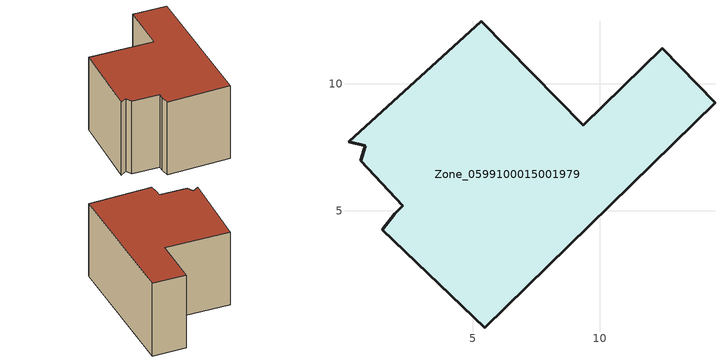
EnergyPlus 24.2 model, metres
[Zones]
Zone_0599100015001979
 floor ground (C_G): 0.77,7.56 0.11,7.72 5.34,12.47 9.35,8.37 12.46,11.39 14.54,9.26 5.49,0.4 1.45,4.26 1.93,4.89 2.26,5.21 0.6,6.98 z2.89
 wall outside (C_F): 14.54,9.26 12.46,11.39 9.35,8.37 5.34,12.47 0.11,7.72 0.77,7.56 0.6,6.98 2.26,5.21 1.93,4.89 1.45,4.26 5.49,0.4 14.54,9.26 z2.89:9.85
 roof outside (C_R): 0.11,7.72 0.77,7.56 0.6,6.98 2.26,5.21 1.93,4.89 1.45,4.26 5.49,0.4 14.54,9.26 12.46,11.39 9.35,8.37 5.34,12.47 z9.85
[BUILDING]
Pand.0599100015001979: North Axis=0; Terrain=City; Loads Convergence Tolerance Value=0.04; Temperature Convergence Tolerance Value=0.4; Solar Distribution=FullExterior; Maximum Number of Warmup Days=25; Minimum Number of Warmup Days=1
[Site:Location]
Rotterdam.The.Hague.AP_ZH_NLD Design_Conditions: Latitude=51.96; Longitude=4.45; Time Zone=1; Elevation=-4.5
[SITE:GROUNDTEMPERATURE:BUILDINGSURFACE]
18, 18, 18, 18, 18, 18, 18, 18, 18, 18, 18, 18
[MATERIAL] Thermal Absorptance=0.9; Solar Absorptance=0.7; Visible Absorptance=0.7
Name | Roughness | Thickness | Conductivity | Density | Specific Heat
G.TI.1975-1991 | MediumSmooth | 0.15 | 0.288461 | 540 | 1210
F.TI.1975-1991 | Rough | 0.3 | 0.230769 | 1920 | 840
R.TI.1975-1991 | MediumRough | 0.2 | 0.153846 | 1500 | 1000
[CONSTRUCTION]
C_G: G.TI.1975-1991
C_F: F.TI.1975-1991
C_R: R.TI.1975-1991
[ZONE]
Zone_0599100015001979: Type=1; Multiplier=1; Ceiling Height=Autocalculate; Volume=Autocalculate; Floor Area=autocalculate; Part of Total Floor Area=Yes
[ZONEINFILTRATION:DESIGNFLOWRATE]
Infil_Zone_0599100015001979: Zone or ZoneList or Space or SpaceList=Zone_0599100015001979; Schedule=AlwaysOn; Design Flow Rate Calculation Method=Flow/Area; Flow Rate per Floor Area=0.003; Constant Term Coefficient=1; Temperature Term Coefficient=0; Velocity Term Coefficient=0; Velocity Squared Term Coefficient=0
[HVACTEMPLATE:ZONE:IDEALLOADSAIRSYSTEM]
Zone_0599100015001979: Maximum Heating Supply Air Temperature=50; Minimum Cooling Supply Air Temperature=13; Maximum Heating Supply Air Humidity Ratio=0.0156; Minimum Cooling Supply Air Humidity Ratio=0.0077; Heating Limit=NoLimit; Cooling Limit=NoLimit; Dehumidification Control Type=ConstantSensibleHeatRatio; Cooling Sensible Heat Ratio=0.7; Dehumidification Setpoint=60; Humidification Control Type=None; Humidification Setpoint=30; Outdoor Air Method=None; Outdoor Air Flow Rate per Person=0.00944; Outdoor Air Flow Rate per Zone Floor Area=0; Outdoor Air Flow Rate per Zone=0; Demand Controlled Ventilation Type=None; Outdoor Air Economizer Type=NoEconomizer; Heat Recovery Type=None; Sensible Heat Recovery Effectiveness=0.7; Latent Heat Recovery Effectiveness=0.65
[ZONECONTROL:THERMOSTAT]
ThermostatControl_Zone_0599100015001979: Zone or ZoneList=Zone_0599100015001979; Control Type Schedule=DualSetpointControlType; Control 1=Thermostat_Zone_0599100015001979; Temperature Difference Between Cutout And Setpoint=0
[THERMOSTATSETPOINT:DUALSETPOINT]
Thermostat_Zone_0599100015001979: Heating Setpoint Temperature Schedule=HeatingSetpoint_Zone_0599100015001979; Cooling Setpoint Temperature Schedule=CoolingSetpoint_Zone_0599100015001979
[SCHEDULE:COMPACT]
HeatingSetpoint_Zone_0599100015001979: Through: 12/31, For: AllDays, Until: 24:00, 21
CoolingSetpoint_Zone_0599100015001979: Through: 12/31, For: AllDays, Until: 24:00, 24
DualSetpointControlType: Through: 12/31, For: AllDays, Until: 24:00, 4
AlwaysOn: Through: 12/31, For: AllDays, Until: 24:00, 1
